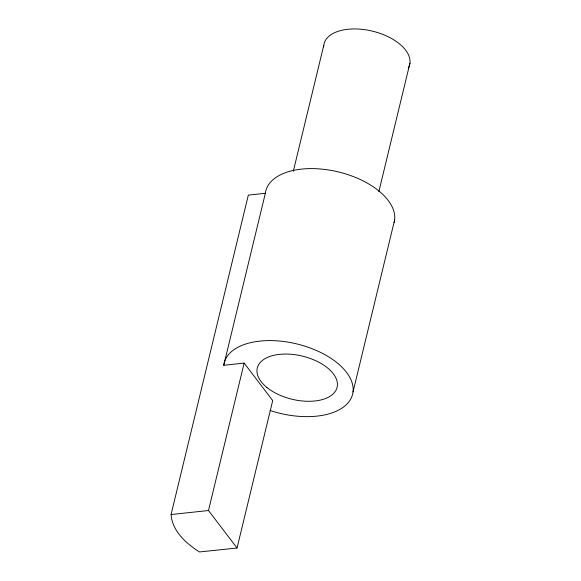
<?xml version="1.0" encoding="UTF-8"?>
<svg xmlns="http://www.w3.org/2000/svg" width="581" height="581" viewBox="0 0 581 581"><rect width="100%" height="100%" fill="white"/><g stroke="black" fill="none" stroke-linecap="round" stroke-linejoin="round"><path stroke-width="0.87" d="M265.357 193.291L223.743 365.289L244.151 363.096L272.707 400.599L237.041 548.021L199.457 551.95C186.225 543.591 172.245 531.07 171.061 514.548L248.334 195.122L265.357 193.291A66.089 35.702 13.6 0 1 336.631 171.511A66.089 35.702 13.6 0 1 394.158 222.45M237.041 548.021L208.485 510.517L244.151 363.096M293.296 171.315L323.755 45.398M378.834 191.737L409.939 63.169M353.023 391.95L394.63 219.952M171.061 514.548L208.485 510.517M223.743 365.289A66.089 35.702 13.6 0 1 297.465 344.083A66.089 35.702 13.6 0 1 351.687 397.026A66.089 35.702 13.6 0 1 269.991 410.447M323.661 46.959A44.062 23.806 13.6 0 1 373.169 31.323A44.062 23.806 13.6 0 1 408.211 68.231M266.89 387.462A41.055 22.18 13.6 0 0 335.281 391.398A41.055 22.18 13.6 0 0 289.411 354.163A41.055 22.18 13.6 0 0 266.89 387.462"/></g></svg>
